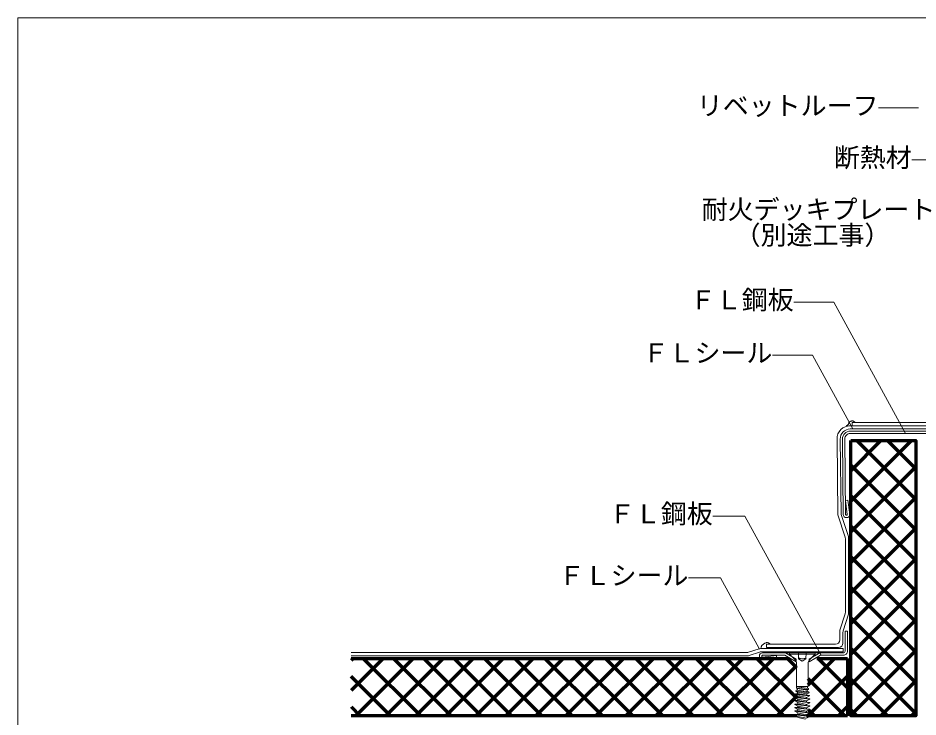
# Model space of a CAD drawing. Units: millimetres, scale not verified. Extents: x -405 to 405, y -283 to 276.
# Drawn here: x -405 to 11, y -47.3 to 276 of the extents above; entities that cross this region are included whole.
import ezdxf
from ezdxf.enums import TextEntityAlignment as Align

# ---------------------------------------------------------------- set-up
doc = ezdxf.new("R2010")
doc.units = ezdxf.units.MM
doc.header["$LTSCALE"] = 3
for name, color, linetype, lineweight in [('1-0_芯・寸法線', 7, 'Continuous', 9), ('1-2_ハッチング', 4, 'Continuous', 9), ('1-3_断熱材', 30, 'Continuous', 70), ('1-4_リベットルーフ', 3, 'Continuous', 9), ('1-5_ＦＬ鋼板・ディスク', 7, 'Continuous', 9), ('1-6_アンカー類', 4, 'Continuous', 9), ('F-F', 7, 'Continuous', 9)]:
    doc.layers.add(name, color=color, linetype=linetype, lineweight=lineweight)
doc.styles.add('ＭＳ ゴシック', font='')
doc.styles.get('ＭＳ ゴシック').set_extended_font_data('MS Gothic')

msp = doc.modelspace()

# ---------------------------------------------------------------- linework, layer by layer
at = {"layer": '1-0_芯・寸法線'}
for p, q in [((11.231, 234.416), (-7.245, 234.416)), ((24.365, 210.416), (8.091, 210.416)), ((-27.967, 144.587), (-46.442, 144.587)), ((5.258, 83.877), (-27.967, 144.587)), ((-37.815, 120.08), (-56.29, 120.08)), ((-19.112, 85.907), (-37.815, 120.08)), ((-69.058, 45.633), (-83.838, 45.633)), ((-33.797, -18.798), (-69.058, 45.633)), ((-80.316, 17.116), (-95.096, 17.116)), ((-62.349, -15.715), (-80.316, 17.116))]:
    msp.add_line(p, q, dxfattribs=at)
at = {"layer": '1-2_ハッチング'}
msp.add_lwpolyline([(-61.674, -15.561), (-61.628, -15.417), (-61.547, -15.171), (-61.461, -14.929), (-61.364, -14.696), (-61.254, -14.474), (-61.125, -14.266), (-61.042, -14.154), (-60.955, -14.053), (-60.791, -13.892), (-60.61, -13.744), (-60.414, -13.608), (-60.207, -13.48), (-59.992, -13.36), (-59.864, -13.292), (-59.754, -13.235), (-59.563, -13.142), (-59.37, -13.059), (-59.177, -12.991), (-58.985, -12.942), (-58.795, -12.919), (-58.686, -12.918), (-58.55, -12.933), (-58.32, -12.994), (-58.094, -13.093), (-57.872, -13.223), (-57.652, -13.374), (-57.433, -13.538), (-57.306, -13.636)], dxfattribs=at)
at = {"layer": '1-3_断熱材'}
for p, q in [((-20.06, 66.601), (-6.152, 80.51)), ((-20.06, 52.459), (7.991, 80.51)), ((9.94, 53.322), (-17.248, 80.51)), ((9.94, 67.464), (-3.106, 80.51)), ((9.94, 39.18), (-20.06, 69.18)), ((-20.06, 38.317), (9.94, 68.317)), ((9.94, 25.038), (-20.06, 55.038)), ((-20.06, 24.175), (9.94, 54.175)), ((9.94, 10.896), (-20.06, 40.896)), ((-20.06, 10.033), (9.94, 40.033)), ((9.94, -3.246), (-20.06, 26.754)), ((-20.06, -4.11), (9.94, 25.891)), ((9.94, -17.388), (-20.06, 12.611)), ((-20.06, -18.251), (9.94, 11.748)), ((9.94, -31.531), (-20.06, -1.53)), ((-20.06, -32.394), (9.94, -2.394)), ((9.94, -45.673), (-20.06, -15.673)), ((-20.06, -46.536), (9.94, -16.536)), ((-250.959, -20.204), (-48.963, -20.204)), ((-250.916, -21.055), (-250.065, -20.204)), ((-250.858, -34.872), (-236.189, -20.204)), ((-248.874, -46.765), (-222.313, -20.204)), ((-218.819, -46.765), (-245.38, -20.204)), ((-234.999, -46.765), (-208.437, -20.204)), ((-204.825, -46.765), (-231.386, -20.204)), ((-221.123, -46.765), (-194.561, -20.204)), ((-190.831, -46.765), (-217.392, -20.204)), ((-207.247, -46.765), (-180.686, -20.204)), ((-176.838, -46.765), (-203.399, -20.204)), ((-193.371, -46.765), (-166.81, -20.204)), ((-162.844, -46.765), (-189.405, -20.204)), ((-179.495, -46.765), (-152.934, -20.204)), ((-148.85, -46.765), (-175.411, -20.204)), ((-165.619, -46.765), (-139.058, -20.204)), ((-134.857, -46.765), (-161.418, -20.204)), ((-151.744, -46.765), (-125.182, -20.204)), ((-120.863, -46.765), (-147.424, -20.204)), ((-137.868, -46.765), (-111.307, -20.204)), ((-106.87, -46.765), (-133.431, -20.204)), ((-123.992, -46.765), (-97.431, -20.204)), ((-92.876, -46.765), (-119.437, -20.204)), ((-110.116, -46.765), (-83.555, -20.204)), ((-78.882, -46.765), (-105.443, -20.204)), ((-96.507, -46.765), (-69.946, -20.204)), ((-64.889, -46.765), (-91.45, -20.204)), ((-82.365, -46.765), (-55.803, -20.204)), ((-51.044, -46.765), (-77.33, -20.478)), ((-45.058, -38.608), (-63.462, -20.204)), ((-45.088, -24.436), (-49.32, -20.204)), ((-39.828, -32.513), (-27.519, -20.204)), ((-35.688, -20.204), (-21.56, -20.204)), ((-21.56, -33.822), (-35.178, -20.204)), ((-21.56, -20.204), (-21.56, -46.765)), ((-68.223, -46.765), (-45.088, -23.631)), ((-232.812, -46.765), (-250.986, -28.591)), ((-39.938, -46.765), (-21.56, -28.387)), ((-22.759, -46.765), (-39.828, -29.696)), ((-3.11, -46.765), (-20.06, -29.815)), ((-6.147, -46.765), (9.94, -30.678)), ((-54.08, -46.765), (-45.027, -37.711)), ((-246.806, -46.765), (-250.882, -42.689)), ((-36.901, -46.765), (-39.505, -44.162)), ((-25.796, -46.765), (-21.56, -42.529)), ((-17.252, -46.765), (-20.06, -43.957)), ((7.995, -46.765), (9.94, -44.82)), ((-45.002, -46.765), (-250.959, -46.765)), ((-21.56, -46.765), (-40.458, -46.765))]:
    msp.add_line(p, q, dxfattribs=at)
msp.add_lwpolyline([(-20.06, 80.51), (9.94, 80.51), (9.94, -46.765), (-20.06, -46.765)], close=True, dxfattribs=at)
at = {"layer": '1-4_リベットルーフ'}
for p, q in [((44.061, 87.389), (-20.923, 87.389)), ((-19.439, 87.389), (-19.439, 88.889)), ((44.267, 88.889), (-19.439, 88.889)), ((-20.324, 85.889), (44.061, 85.889)), ((-26.424, 81.239), (-26.05, 46.133)), ((-24.924, 81.253), (-24.552, 46.382)), ((-22.661, 35.876), (-26.05, 46.133)), ((-21.161, 36.117), (-24.552, 46.382)), ((-22.56, 35.248), (-22.56, 1.017)), ((-21.06, 35.49), (-21.06, 0.783)), ((-25.075, -7.173), (-22.655, 0.408)), ((-23.575, -7.407), (-21.155, 0.175)), ((-25.17, -11.702), (-25.17, -7.782)), ((-23.67, -13.202), (-23.67, -8.015)), ((-62.47, -15.802), (-67.319, -17.394)), ((-61.846, -15.702), (-23.56, -15.702)), ((-25.67, -15.202), (-59.002, -15.202)), ((-23.56, -17.202), (-23.56, -15.702)), ((-67.943, -17.493), (-250.959, -17.493)), ((-67.703, -18.993), (-250.959, -18.993)), ((-62.23, -17.302), (-67.079, -18.894)), ((-61.606, -17.202), (-23.56, -17.202))]:
    msp.add_line(p, q, dxfattribs=at)
for points in [[(-22.181, 87.274), (-22.104, 87.31), (-21.974, 87.373), (-21.846, 87.44), (-21.722, 87.511), (-21.604, 87.59), (-21.493, 87.678), (-21.433, 87.734), (-21.401, 87.767), (-21.348, 87.827), (-21.298, 87.89), (-21.251, 87.956), (-21.208, 88.024), (-21.168, 88.094), (-21.146, 88.136), (-21.125, 88.179), (-21.091, 88.254), (-21.061, 88.33), (-21.033, 88.408), (-21.008, 88.487), (-20.986, 88.567), (-20.974, 88.615), (-20.964, 88.654), (-20.948, 88.723), (-20.931, 88.791), (-20.912, 88.858), (-20.888, 88.922), (-20.86, 88.983), (-20.84, 89.017), (-20.817, 89.049), (-20.773, 89.1), (-20.724, 89.148), (-20.669, 89.191), (-20.611, 89.23), (-20.55, 89.266), (-20.514, 89.285), (-20.484, 89.3), (-20.432, 89.325), (-20.379, 89.347), (-20.326, 89.369)], [(-20.326, 89.369), (-20.273, 89.389), (-20.219, 89.408), (-20.188, 89.419), (-20.148, 89.433), (-20.078, 89.457), (-20.007, 89.481), (-19.936, 89.503), (-19.864, 89.524), (-19.791, 89.543), (-19.748, 89.553), (-19.678, 89.568), (-19.555, 89.589), (-19.432, 89.603), (-19.308, 89.608), (-19.187, 89.603), (-19.068, 89.587), (-19.001, 89.572), (-18.903, 89.542), (-18.741, 89.468), (-18.589, 89.372), (-18.442, 89.259), (-18.3, 89.133), (-18.161, 89), (-18.081, 88.921)], [(-27.17, -13.702), (-59.002, -13.702), (-59.002, -15.202)]]:
    msp.add_lwpolyline(points, dxfattribs=at)
for centre, radius, start, end in [((-20.324, 81.289), 6.1, 90, 180.46456), ((-20.324, 81.289), 4.6, 90, 180.4425), ((-24.56, 35.248), 2, 0, 18.28043), ((-23.06, 35.49), 2, 0, 18.28043), ((-24.56, 1.017), 2, 342.29665, 360), ((-23.06, 0.783), 2, 342.29665, 360), ((-23.17, -7.782), 2, 162.29665, 180), ((-21.67, -8.015), 2, 162.29665, 180), ((-27.17, -11.702), 2, 270, 0), ((-61.846, -17.702), 2, 90, 108.17252), ((-25.67, -13.202), 2, 270, 0), ((-67.943, -15.493), 2, 270, 288.17252), ((-67.703, -16.993), 2, 270, 288.17252), ((-61.606, -19.202), 2, 90, 108.17252)]:
    msp.add_arc(centre, radius, start, end, dxfattribs=at)
at = {"layer": '1-5_ＦＬ鋼板・ディスク'}
for p, q in [((-20.324, 84.889), (44.561, 84.889)), ((-23.924, 81.251), (-23.924, 81.289)), ((-23.924, 81.272), (-23.552, 46.393)), ((-23.57, -17.704), (-60.825, -17.704))]:
    msp.add_line(p, q, dxfattribs=at)
for points in [[(-20.324, 83.789), (17.865, 83.789), (23.061, 80.789), (23.061, 82.059), (18.16, 84.889)], [(-22.452, 46.393), (-22.824, 81.262), (-22.824, 81.289)], [(-20.552, 46.393), (-21.352, 52.893), (-22.444, 52.759), (-21.655, 46.347)], [(-22.67, -16.804), (-22.67, -7.704), (-21.57, -7.704), (-21.57, -16.804)], [(-60.871, -19.601), (-54.46, -18.812), (-54.325, -19.904), (-60.825, -20.704)], [(-50.227, -17.704), (-45.325, -20.533), (-45.325, -21.804), (-50.521, -18.804), (-60.825, -18.804)], [(-23.57, -18.804), (-34.129, -18.804), (-39.325, -21.804), (-39.325, -20.533), (-34.424, -17.704)]]:
    msp.add_lwpolyline(points, dxfattribs=at)
for centre, radius, start, end in [((-20.324, 81.289), 3.6, 90.0013, 180.00188), ((-20.324, 81.289), 2.5, 90.00187, 180.00271), ((-22.052, 46.393), 1.5, 179.99886, 270.00114), ((-22.052, 46.393), 0.4, 179.99574, 270.00426), ((-22.053, 46.393), 0.4, 270.02908, 353.36135), ((-22.052, 46.393), 1.5, 269.99961, 0.00039), ((-60.825, -19.204), 1.5, 89.99842, 180.00158), ((-60.825, -19.204), 1.5, 179.9998, 270.0002), ((-60.825, -19.204), 0.4, 89.97257, 179.98444), ((-60.825, -19.203), 0.4, 180.02681, 263.36361), ((-23.57, -16.804), 0.9, 269.99916, 0.00084), ((-23.57, -16.804), 2, 270.00392, 0.00467)]:
    msp.add_arc(centre, radius, start, end, dxfattribs=at)
at = {"layer": '1-6_アンカー類'}
for p, q in [((-36.458, -18.204), (-48.458, -18.204)), ((-39.828, -22.402), (-39.828, -33.204)), ((-45.64, -36.569), (-45.688, -36.86)), ((-45.376, -34.956), (-45.448, -35.397)), ((-45.111, -33.343), (-45.209, -33.935)), ((-44.814, -34.145), (-44.747, -34.901)), ((-40.322, -36.646), (-40.373, -37.223)), ((-40.176, -34.979), (-40.235, -35.651)), ((-40.03, -33.311), (-40.098, -34.086)), ((-45.908, -38.183), (-45.908, -38.333)), ((-45.908, -39.773), (-45.908, -39.923)), ((-45.908, -41.363), (-45.908, -41.513)), ((-40.458, -38.309), (-40.458, -38.81)), ((-40.458, -39.899), (-40.458, -40.4)), ((-40.458, -41.488), (-40.458, -41.99)), ((-45.908, -42.953), (-45.908, -43.103)), ((-45.908, -44.543), (-45.908, -44.693)), ((-40.458, -43.079), (-40.458, -43.58)), ((-40.458, -44.669), (-40.458, -45.171)), ((-45.908, -46.132), (-45.908, -46.283)), ((-40.458, -46.259), (-40.458, -46.76))]:
    msp.add_line(p, q, dxfattribs=at)
for points in [[(-45.674, -20.988), (-48.458, -18.204), (-48.458, -17.704), (-36.458, -17.704), (-36.458, -18.204), (-39.243, -20.988)], [(-44.265, -17.704), (-44.169, -20.45), (-42.465, -21.434), (-40.761, -20.45), (-40.665, -17.704)], [(-40.665, -33.204), (-40.03, -33.311), (-39.828, -33.204), (-45.088, -33.204), (-45.088, -22.402)], [(-44.896, -33.204), (-44.885, -33.323), (-41.67, -33.853)], [(-40.94, -38.755), (-43.714, -38.204), (-44.459, -38.056), (-44.522, -37.48), (-40.987, -38.204), (-40.458, -38.309), (-39.109, -37.591), (-45.688, -36.86), (-44.522, -37.48)], [(-44.609, -36.479), (-45.64, -36.569), (-39.144, -37.376), (-39.109, -37.591)], [(-41.103, -37.132), (-44.609, -36.479), (-44.668, -35.812), (-40.322, -36.646), (-39.349, -36.129), (-45.448, -35.397), (-44.668, -35.812)], [(-41.233, -35.516), (-44.747, -34.901), (-45.376, -34.956), (-39.409, -35.763), (-39.349, -36.129)], [(-44.885, -33.323), (-45.111, -33.343), (-39.673, -34.149), (-39.589, -34.666)], [(-44.459, -38.056), (-45.908, -38.183), (-39.008, -38.978), (-39.008, -39.128)], [(-40.94, -40.345), (-44.459, -39.646), (-44.459, -39.104), (-40.458, -39.899), (-39.008, -39.128), (-45.908, -38.333), (-44.459, -39.104)], [(-44.459, -39.646), (-45.908, -39.773), (-39.008, -40.568), (-39.008, -40.717)], [(-40.94, -41.935), (-44.459, -41.236), (-44.459, -40.694), (-40.458, -41.488), (-39.008, -40.717), (-45.908, -39.923), (-44.459, -40.694)], [(-44.459, -41.236), (-45.908, -41.363), (-39.008, -42.157), (-39.008, -42.308)], [(-40.94, -43.525), (-44.459, -42.826), (-44.459, -42.284), (-40.458, -43.079), (-39.008, -42.308), (-45.908, -41.513), (-44.459, -42.284)], [(-44.459, -42.826), (-45.908, -42.953), (-39.008, -43.748), (-39.008, -43.898)], [(-40.94, -45.115), (-44.459, -44.416), (-44.459, -43.874), (-40.458, -44.669), (-39.008, -43.898), (-45.908, -43.103), (-44.459, -43.874)], [(-44.459, -44.416), (-45.908, -44.543), (-39.008, -45.338), (-39.008, -45.488)], [(-40.94, -46.705), (-44.459, -46.006), (-44.459, -45.464), (-40.458, -46.259), (-39.008, -45.488), (-45.908, -44.693), (-44.459, -45.464)], [(-44.459, -46.006), (-45.908, -46.132), (-39.008, -46.928), (-39.008, -47.078)], [(-40.94, -48.295), (-44.459, -47.596), (-44.459, -47.054), (-40.458, -47.849), (-39.008, -47.078), (-45.908, -46.283), (-44.459, -47.054)]]:
    msp.add_lwpolyline(points, dxfattribs=at)
msp.add_lwpolyline([(-39.589, -34.666), (-40.176, -34.979), (-44.814, -34.145), (-45.209, -33.935)], close=True, dxfattribs=at)
for centre, radius, start, end in [((-42.435, -16.866), 3.586, 241.92444, 270.00467), ((-42.434, -16.865), 3.587, 269.99323, 298.07287), ((-47.087, -22.402), 1.999, 359.99457, 45.02059), ((-37.829, -22.402), 2, 135.00202, 180.00189)]:
    msp.add_arc(centre, radius, start, end, dxfattribs=at)
at = {"layer": 'F-F'}
msp.add_line((-405, 276), (-405, -264), dxfattribs=at)
msp.add_lwpolyline([(-405, 276), (405, 276), (405, -264), (-405, -264)], dxfattribs=at)

# ---------------------------------------------------------------- texts
at = {"layer": '1-0_芯・寸法線', "style": 'ＭＳ ゴシック'}
for s, p in [('リベットルーフ', (-91.245, 228.416)), ('断熱材', (-27.909, 204.416)), ('耐火デッキプレート', (-88.976, 180.416)), ('（別途工事）', (-73.752, 168.548)), ('ＦＬ鋼板', (-94.442, 138.587)), ('ＦＬシール', (-116.29, 114.08)), ('ＦＬ鋼板', (-131.838, 39.633)), ('ＦＬシール', (-155.096, 11.116))]:
    msp.add_text(s, height=8.798, dxfattribs=at).set_placement(p, align=Align.BOTTOM_LEFT)

doc.saveas('drawing.dxf')
